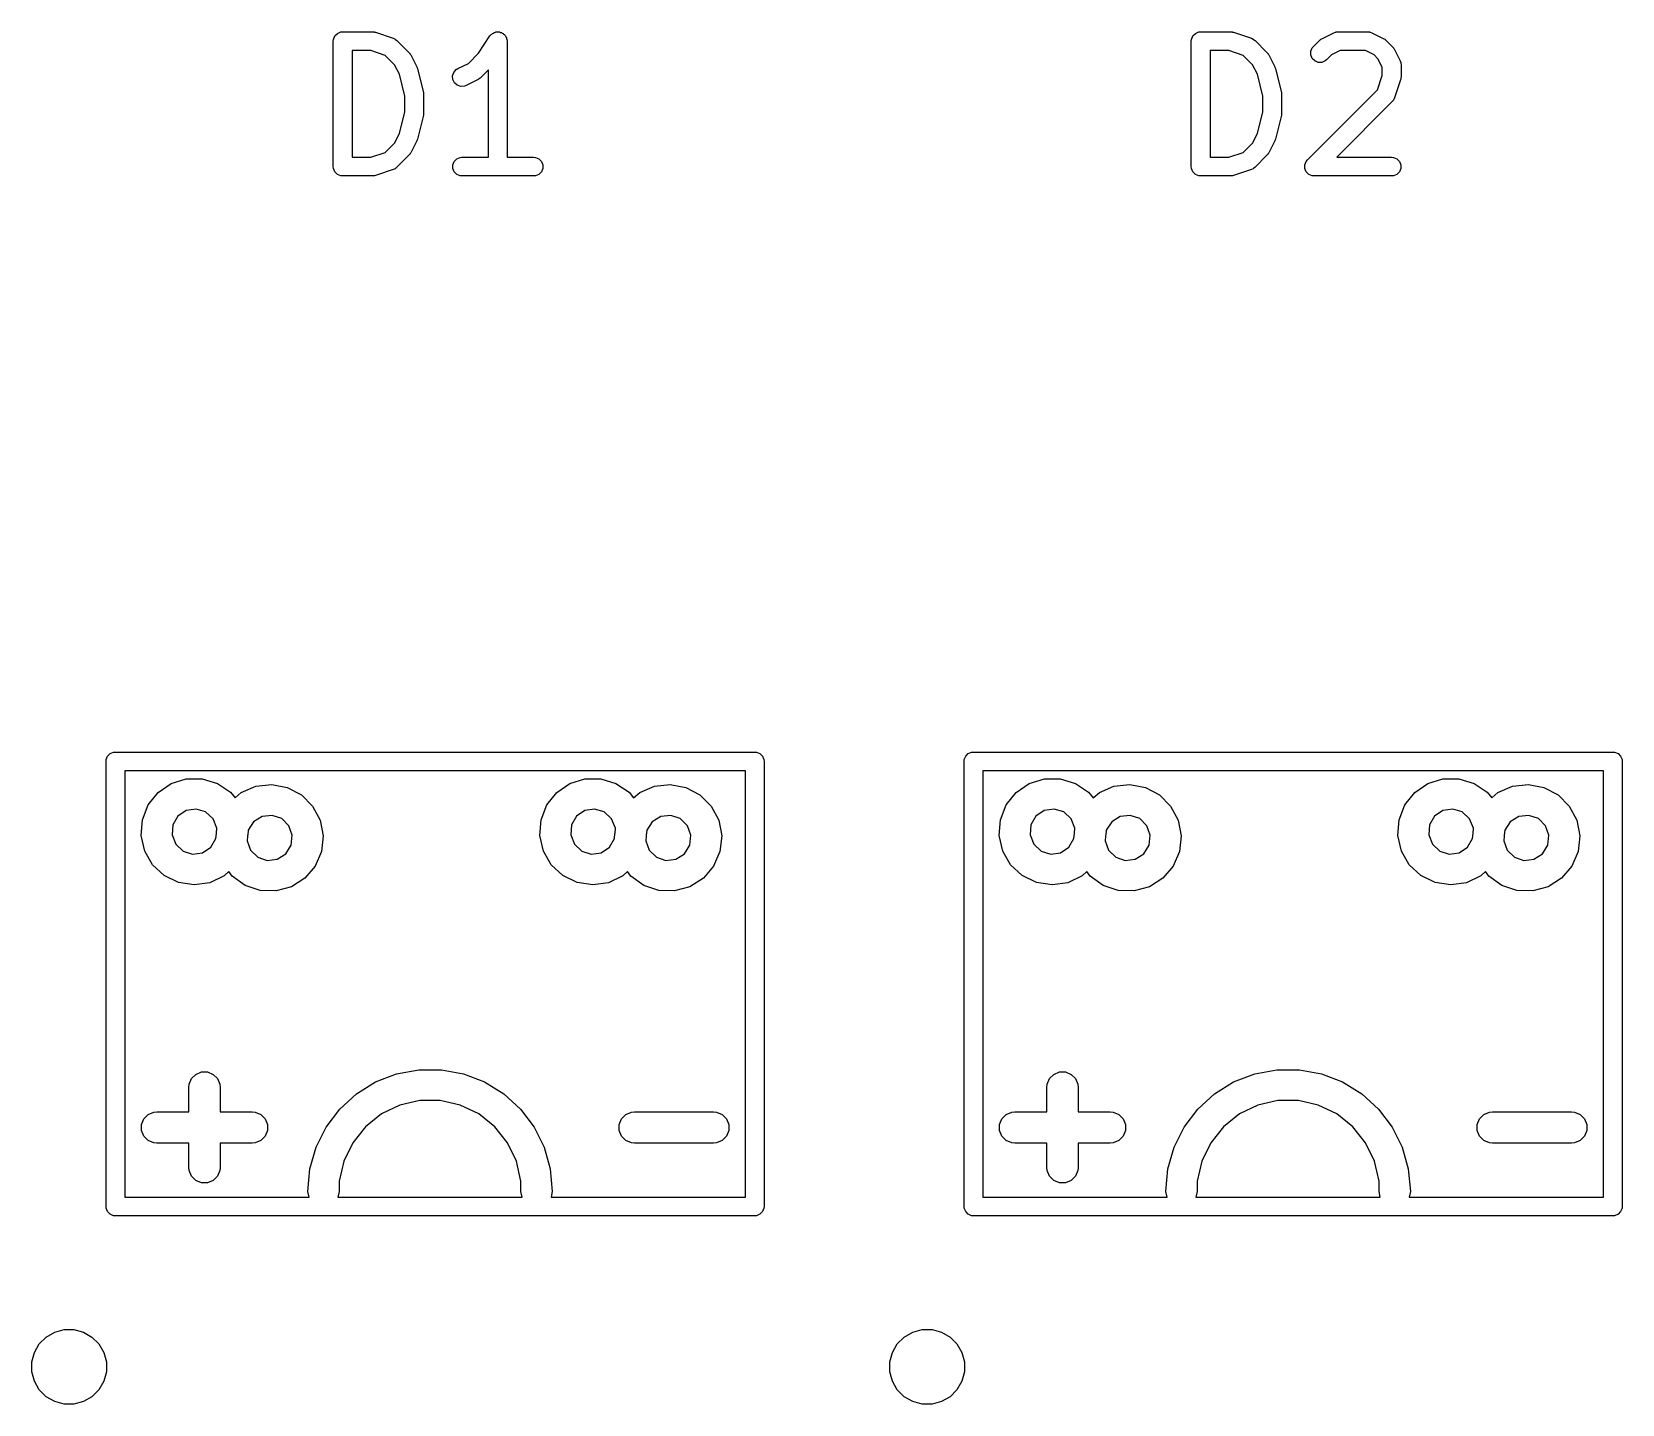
# Model space of a CAD drawing. Header units: inches. Extents: x 5.9 to 18, y -6.3 to -1.5.
# Drawn here: x 8.4844 to 8.9839, y -4.0158 to -3.5848 of the extents above; entities that cross this region are included whole.
import ezdxf

# ---------------------------------------------------------------- set-up
doc = ezdxf.new("R2010")
doc.units = ezdxf.units.IN
doc.header["$MEASUREMENT"] = 0
doc.layers.add('F.Silkscreen', color=41, linetype='CONTINUOUS', true_color=0xf2eda1)

msp = doc.modelspace()

# ---------------------------------------------------------------- linework, layer by layer
at = {"layer": 'F.Silkscreen', "linetype": 'CONTINUOUS'}
for p, q in [((8.57907, -3.58721), (8.57951, -3.58615)), ((8.57951, -3.58615), (8.58032, -3.58533)), ((8.58032, -3.58533), (8.58139, -3.58489)), ((8.58139, -3.58489), (8.58196, -3.58484)), ((8.58196, -3.58484), (8.59134, -3.58484)), ((8.59134, -3.58484), (8.59163, -3.58486)), ((8.59163, -3.58486), (8.59171, -3.58486)), ((8.59171, -3.58486), (8.59181, -3.58488)), ((8.59181, -3.58488), (8.59191, -3.58489)), ((8.59191, -3.58489), (8.59199, -3.58492)), ((8.59199, -3.58492), (8.59227, -3.58499)), ((8.59227, -3.58499), (8.5979, -3.58686)), ((8.62466, -3.59153), (8.62825, -3.58615)), ((8.62825, -3.58615), (8.62825, -3.58615)), ((8.62825, -3.58615), (8.62825, -3.58615)), ((8.62825, -3.58615), (8.62826, -3.58615)), ((8.62826, -3.58615), (8.62862, -3.5857)), ((8.62862, -3.5857), (8.62886, -3.58554)), ((8.62886, -3.58554), (8.62907, -3.58533)), ((8.62907, -3.58533), (8.62934, -3.58522)), ((8.62934, -3.58522), (8.62958, -3.58506)), ((8.62958, -3.58506), (8.62986, -3.585)), ((8.62986, -3.585), (8.63013, -3.58489)), ((8.63013, -3.58489), (8.63042, -3.58489)), ((8.63042, -3.58489), (8.63071, -3.58484)), ((8.63071, -3.58484), (8.63099, -3.58489)), ((8.63099, -3.58489), (8.63128, -3.58489)), ((8.63128, -3.58489), (8.63155, -3.585)), ((8.63155, -3.585), (8.63184, -3.58506)), ((8.63184, -3.58506), (8.63208, -3.58522)), ((8.63208, -3.58522), (8.63235, -3.58533)), ((8.63235, -3.58533), (8.63255, -3.58554)), ((8.63255, -3.58554), (8.63279, -3.5857)), ((8.63279, -3.5857), (8.63296, -3.58594)), ((8.63296, -3.58594), (8.63316, -3.58615)), ((8.63316, -3.58615), (8.63327, -3.58641)), ((8.63327, -3.58641), (8.63344, -3.58666)), ((8.84856, -3.58721), (8.849, -3.58615)), ((8.849, -3.58615), (8.84981, -3.58533)), ((8.84981, -3.58533), (8.85088, -3.58489)), ((8.85088, -3.58489), (8.85145, -3.58484)), ((8.85145, -3.58484), (8.86083, -3.58484)), ((8.86083, -3.58484), (8.86112, -3.58486)), ((8.86112, -3.58486), (8.8612, -3.58486)), ((8.8612, -3.58486), (8.8613, -3.58488)), ((8.8613, -3.58488), (8.8614, -3.58489)), ((8.8614, -3.58489), (8.86147, -3.58492)), ((8.86147, -3.58492), (8.86176, -3.58499)), ((8.86176, -3.58499), (8.86738, -3.58686)), ((8.8895, -3.58702), (8.89325, -3.58515)), ((8.89325, -3.58515), (8.89379, -3.58494)), ((8.89379, -3.58494), (8.8939, -3.58493)), ((8.8939, -3.58493), (8.894, -3.58489)), ((8.894, -3.58489), (8.89457, -3.58484)), ((8.89457, -3.58484), (8.90395, -3.58484)), ((8.90395, -3.58484), (8.90452, -3.58489)), ((8.90452, -3.58489), (8.90462, -3.58493)), ((8.90462, -3.58493), (8.90473, -3.58494)), ((8.90473, -3.58494), (8.90527, -3.58515)), ((8.90527, -3.58515), (8.90902, -3.58702)), ((8.57901, -3.58779), (8.57907, -3.58721)), ((8.57901, -3.62716), (8.57901, -3.58779)), ((8.59086, -3.59074), (8.58492, -3.59074)), ((8.58492, -3.59074), (8.58492, -3.62421)), ((8.59537, -3.59224), (8.59086, -3.59074)), ((8.5979, -3.58686), (8.59843, -3.5871)), ((8.59843, -3.5871), (8.59851, -3.58717)), ((8.59851, -3.58717), (8.5986, -3.58721)), ((8.5986, -3.58721), (8.59905, -3.58757)), ((8.59905, -3.58757), (8.6028, -3.59132)), ((8.6028, -3.59132), (8.60299, -3.59155)), ((8.63344, -3.58666), (8.63349, -3.58694)), ((8.63349, -3.58694), (8.6336, -3.58721)), ((8.6336, -3.58721), (8.63366, -3.58778)), ((8.63366, -3.58778), (8.63366, -3.58779)), ((8.63366, -3.58779), (8.63366, -3.58779)), ((8.63366, -3.58779), (8.63366, -3.58779)), ((8.63366, -3.58779), (8.63366, -3.62421)), ((8.8485, -3.58779), (8.84856, -3.58721)), ((8.8485, -3.62716), (8.8485, -3.58779)), ((8.86035, -3.59074), (8.85441, -3.59074)), ((8.85441, -3.59074), (8.85441, -3.62421)), ((8.86486, -3.59224), (8.86035, -3.59074)), ((8.86738, -3.58686), (8.86791, -3.5871)), ((8.86791, -3.5871), (8.86799, -3.58717)), ((8.86799, -3.58717), (8.86809, -3.58721)), ((8.86809, -3.58721), (8.86854, -3.58757)), ((8.86854, -3.58757), (8.87229, -3.59132)), ((8.87229, -3.59132), (8.87247, -3.59155)), ((8.88605, -3.59096), (8.88649, -3.5899)), ((8.88605, -3.59211), (8.88605, -3.59096)), ((8.88649, -3.5899), (8.88686, -3.58945)), ((8.88686, -3.58945), (8.88874, -3.58757)), ((8.88874, -3.58757), (8.88896, -3.58739)), ((8.88896, -3.58739), (8.88901, -3.58733)), ((8.88901, -3.58733), (8.8891, -3.58727)), ((8.8891, -3.58727), (8.88918, -3.58721)), ((8.88918, -3.58721), (8.88925, -3.58718)), ((8.88925, -3.58718), (8.8895, -3.58702)), ((8.89527, -3.59074), (8.89257, -3.59209)), ((8.90325, -3.59074), (8.89527, -3.59074)), ((8.90595, -3.59209), (8.90325, -3.59074)), ((8.90902, -3.58702), (8.90926, -3.58718)), ((8.90926, -3.58718), (8.90934, -3.58721)), ((8.90934, -3.58721), (8.90942, -3.58727)), ((8.90942, -3.58727), (8.90951, -3.58733)), ((8.90951, -3.58733), (8.90956, -3.58739)), ((8.90956, -3.58739), (8.90978, -3.58757)), ((8.90978, -3.58757), (8.91166, -3.58945)), ((8.91166, -3.58945), (8.91184, -3.58968)), ((8.91184, -3.58968), (8.9119, -3.58973)), ((8.9119, -3.58973), (8.91196, -3.58982)), ((8.91196, -3.58982), (8.91203, -3.5899)), ((8.91203, -3.5899), (8.91206, -3.58997)), ((8.91206, -3.58997), (8.91221, -3.59022)), ((8.91221, -3.59022), (8.91409, -3.59397)), ((8.59829, -3.59516), (8.59537, -3.59224)), ((8.5998, -3.59819), (8.59829, -3.59516)), ((8.60299, -3.59155), (8.60305, -3.5916)), ((8.60305, -3.5916), (8.6031, -3.59169)), ((8.6031, -3.59169), (8.60317, -3.59177)), ((8.60317, -3.59177), (8.6032, -3.59184)), ((8.6032, -3.59184), (8.60335, -3.59209)), ((8.60335, -3.59209), (8.60523, -3.59584)), ((8.60523, -3.59584), (8.60524, -3.59588)), ((8.60524, -3.59588), (8.60526, -3.5959)), ((8.60526, -3.5959), (8.60534, -3.59614)), ((8.60534, -3.59614), (8.60544, -3.59638)), ((8.60544, -3.59638), (8.60544, -3.5964)), ((8.60544, -3.5964), (8.60545, -3.59645)), ((8.61765, -3.5967), (8.61814, -3.5964)), ((8.61814, -3.5964), (8.62146, -3.59474)), ((8.62146, -3.59474), (8.62466, -3.59153)), ((8.86777, -3.59516), (8.86486, -3.59224)), ((8.86929, -3.59819), (8.86777, -3.59516)), ((8.87247, -3.59155), (8.87253, -3.5916)), ((8.87253, -3.5916), (8.87259, -3.59169)), ((8.87259, -3.59169), (8.87266, -3.59177)), ((8.87266, -3.59177), (8.87269, -3.59184)), ((8.87269, -3.59184), (8.87284, -3.59209)), ((8.87284, -3.59209), (8.87472, -3.59584)), ((8.87472, -3.59584), (8.87473, -3.59588)), ((8.87473, -3.59588), (8.87475, -3.5959)), ((8.87475, -3.5959), (8.87483, -3.59614)), ((8.87483, -3.59614), (8.87492, -3.59638)), ((8.87492, -3.59638), (8.87492, -3.5964)), ((8.87492, -3.5964), (8.87494, -3.59645)), ((8.88649, -3.59318), (8.88605, -3.59211)), ((8.88731, -3.59399), (8.88649, -3.59318)), ((8.88837, -3.59443), (8.88731, -3.59399)), ((8.88952, -3.59443), (8.88837, -3.59443)), ((8.89059, -3.59399), (8.88952, -3.59443)), ((8.89104, -3.59363), (8.89059, -3.59399)), ((8.89257, -3.59209), (8.89104, -3.59363)), ((8.90714, -3.59329), (8.90595, -3.59209)), ((8.90849, -3.59598), (8.90714, -3.59329)), ((8.90849, -3.59856), (8.90849, -3.59598)), ((8.91409, -3.59397), (8.91429, -3.59451)), ((8.91429, -3.59451), (8.9143, -3.59461)), ((8.9143, -3.59461), (8.91434, -3.59471)), ((8.91434, -3.59471), (8.9144, -3.59529)), ((8.9144, -3.59529), (8.9144, -3.59904)), ((8.60151, -3.60502), (8.5998, -3.59819)), ((8.60545, -3.59645), (8.60733, -3.60394)), ((8.61653, -3.59867), (8.61689, -3.59757)), ((8.61661, -3.59982), (8.61653, -3.59867)), ((8.61713, -3.60085), (8.61661, -3.59982)), ((8.61689, -3.59757), (8.61765, -3.5967)), ((8.618, -3.6016), (8.61713, -3.60085)), ((8.62453, -3.5998), (8.62078, -3.60168)), ((8.62478, -3.59965), (8.62453, -3.5998)), ((8.62485, -3.59962), (8.62478, -3.59965)), ((8.62493, -3.59955), (8.62485, -3.59962)), ((8.62502, -3.59949), (8.62493, -3.59955)), ((8.62507, -3.59944), (8.62502, -3.59949)), ((8.6253, -3.59925), (8.62507, -3.59944)), ((8.62776, -3.59679), (8.6253, -3.59925)), ((8.62776, -3.62421), (8.62776, -3.59679)), ((8.871, -3.60502), (8.86929, -3.59819)), ((8.87494, -3.59645), (8.87681, -3.60394)), ((8.90699, -3.60307), (8.90849, -3.59856)), ((8.91425, -3.59997), (8.91237, -3.60559)), ((8.91431, -3.59968), (8.91425, -3.59997)), ((8.91434, -3.59961), (8.91431, -3.59968)), ((8.91435, -3.59951), (8.91434, -3.59961)), ((8.91437, -3.59941), (8.91435, -3.59951)), ((8.9144, -3.59904), (8.91437, -3.59933)), ((8.91437, -3.59933), (8.91437, -3.59941)), ((8.60151, -3.60992), (8.60151, -3.60502)), ((8.60733, -3.60394), (8.60734, -3.60404)), ((8.60734, -3.60404), (8.60736, -3.60408)), ((8.60736, -3.60408), (8.60738, -3.6043)), ((8.60738, -3.6043), (8.60741, -3.60452)), ((8.60741, -3.60452), (8.6074, -3.60456)), ((8.6074, -3.60456), (8.60741, -3.60466)), ((8.60741, -3.60466), (8.60741, -3.61029)), ((8.61909, -3.60197), (8.618, -3.6016)), ((8.62024, -3.60188), (8.61909, -3.60197)), ((8.62078, -3.60168), (8.62024, -3.60188)), ((8.871, -3.60992), (8.871, -3.60502)), ((8.87681, -3.60394), (8.87683, -3.60404)), ((8.87683, -3.60404), (8.87685, -3.60408)), ((8.87685, -3.60408), (8.87687, -3.6043)), ((8.87687, -3.6043), (8.8769, -3.60452)), ((8.8769, -3.60452), (8.87689, -3.60456)), ((8.87689, -3.60456), (8.8769, -3.60466)), ((8.8769, -3.60466), (8.8769, -3.61029)), ((8.88499, -3.62507), (8.90699, -3.60307)), ((8.91203, -3.6063), (8.91166, -3.60675)), ((8.91207, -3.6062), (8.91203, -3.6063)), ((8.91214, -3.60612), (8.91207, -3.6062)), ((8.91237, -3.60559), (8.91214, -3.60612)), ((8.5998, -3.61675), (8.60151, -3.60992)), ((8.60733, -3.611), (8.60545, -3.6185)), ((8.60734, -3.6109), (8.60733, -3.611)), ((8.60736, -3.61086), (8.60734, -3.6109)), ((8.60738, -3.61064), (8.60736, -3.61086)), ((8.60741, -3.61043), (8.60738, -3.61064)), ((8.60741, -3.61029), (8.6074, -3.61039)), ((8.6074, -3.61039), (8.60741, -3.61043)), ((8.86929, -3.61675), (8.871, -3.60992)), ((8.87681, -3.611), (8.87494, -3.6185)), ((8.87683, -3.6109), (8.87681, -3.611)), ((8.87685, -3.61086), (8.87683, -3.6109)), ((8.87687, -3.61064), (8.87685, -3.61086)), ((8.8769, -3.61043), (8.87687, -3.61064)), ((8.8769, -3.61029), (8.87689, -3.61039)), ((8.87689, -3.61039), (8.8769, -3.61043)), ((8.91166, -3.60675), (8.8942, -3.62421)), ((8.59537, -3.6227), (8.59829, -3.61978)), ((8.59829, -3.61978), (8.5998, -3.61675)), ((8.60523, -3.6191), (8.60335, -3.62285)), ((8.60524, -3.61906), (8.60523, -3.6191)), ((8.60526, -3.61905), (8.60524, -3.61906)), ((8.60534, -3.6188), (8.60526, -3.61905)), ((8.60544, -3.61856), (8.60534, -3.6188)), ((8.60545, -3.6185), (8.60544, -3.61854)), ((8.60544, -3.61854), (8.60544, -3.61856)), ((8.86486, -3.6227), (8.86777, -3.61978)), ((8.86777, -3.61978), (8.86929, -3.61675)), ((8.87472, -3.6191), (8.87284, -3.62285)), ((8.87473, -3.61906), (8.87472, -3.6191)), ((8.87475, -3.61905), (8.87473, -3.61906)), ((8.87483, -3.6188), (8.87475, -3.61905)), ((8.87492, -3.61856), (8.87483, -3.6188)), ((8.87494, -3.6185), (8.87492, -3.61854)), ((8.87492, -3.61854), (8.87492, -3.61856)), ((8.58492, -3.62421), (8.59086, -3.62421)), ((8.59086, -3.62421), (8.59537, -3.6227)), ((8.6028, -3.62362), (8.59905, -3.62737)), ((8.60299, -3.6234), (8.6028, -3.62362)), ((8.60305, -3.62334), (8.60299, -3.6234)), ((8.6031, -3.62326), (8.60305, -3.62334)), ((8.60317, -3.62317), (8.6031, -3.62326)), ((8.6032, -3.6231), (8.60317, -3.62317)), ((8.60335, -3.62285), (8.6032, -3.6231)), ((8.61656, -3.62658), (8.617, -3.62552)), ((8.617, -3.62552), (8.61782, -3.6247)), ((8.61782, -3.6247), (8.61888, -3.62426)), ((8.61888, -3.62426), (8.61946, -3.62421)), ((8.61946, -3.62421), (8.62776, -3.62421)), ((8.63366, -3.62421), (8.64196, -3.62421)), ((8.64196, -3.62421), (8.64253, -3.62426)), ((8.64253, -3.62426), (8.6436, -3.6247)), ((8.6436, -3.6247), (8.64441, -3.62552)), ((8.64441, -3.62552), (8.64485, -3.62658)), ((8.85441, -3.62421), (8.86035, -3.62421)), ((8.86035, -3.62421), (8.86486, -3.6227)), ((8.87229, -3.62362), (8.86854, -3.62737)), ((8.87247, -3.6234), (8.87229, -3.62362)), ((8.87253, -3.62334), (8.87247, -3.6234)), ((8.87259, -3.62326), (8.87253, -3.62334)), ((8.87266, -3.62317), (8.87259, -3.62326)), ((8.87269, -3.6231), (8.87266, -3.62317)), ((8.87284, -3.62285), (8.87269, -3.6231)), ((8.88418, -3.62658), (8.88462, -3.62552)), ((8.88462, -3.62552), (8.88499, -3.62507)), ((8.8942, -3.62421), (8.91145, -3.62421)), ((8.91145, -3.62421), (8.91202, -3.62426)), ((8.91202, -3.62426), (8.91309, -3.6247)), ((8.91309, -3.6247), (8.9139, -3.62552)), ((8.9139, -3.62552), (8.91434, -3.62658)), ((8.57907, -3.62773), (8.57901, -3.62716)), ((8.57951, -3.6288), (8.57907, -3.62773)), ((8.58032, -3.62961), (8.57951, -3.6288)), ((8.58139, -3.63005), (8.58032, -3.62961)), ((8.58196, -3.63011), (8.58139, -3.63005)), ((8.59134, -3.63011), (8.58196, -3.63011)), ((8.59163, -3.63008), (8.59134, -3.63011)), ((8.59171, -3.63009), (8.59163, -3.63008)), ((8.59181, -3.63006), (8.59171, -3.63009)), ((8.59191, -3.63005), (8.59181, -3.63006)), ((8.59199, -3.63002), (8.59191, -3.63005)), ((8.59227, -3.62996), (8.59199, -3.63002)), ((8.5979, -3.62808), (8.59227, -3.62996)), ((8.59843, -3.62785), (8.5979, -3.62808)), ((8.59851, -3.62778), (8.59843, -3.62785)), ((8.5986, -3.62774), (8.59851, -3.62778)), ((8.59905, -3.62737), (8.5986, -3.62774)), ((8.61656, -3.62773), (8.61656, -3.62658)), ((8.617, -3.6288), (8.61656, -3.62773)), ((8.61782, -3.62961), (8.617, -3.6288)), ((8.61888, -3.63005), (8.61782, -3.62961)), ((8.61946, -3.63011), (8.61888, -3.63005)), ((8.64196, -3.63011), (8.61946, -3.63011)), ((8.64253, -3.63005), (8.64196, -3.63011)), ((8.6436, -3.62961), (8.64253, -3.63005)), ((8.64441, -3.6288), (8.6436, -3.62961)), ((8.64485, -3.62773), (8.64441, -3.6288)), ((8.64485, -3.62658), (8.64485, -3.62773)), ((8.84856, -3.62773), (8.8485, -3.62716)), ((8.849, -3.6288), (8.84856, -3.62773)), ((8.84981, -3.62961), (8.849, -3.6288)), ((8.85088, -3.63005), (8.84981, -3.62961)), ((8.85145, -3.63011), (8.85088, -3.63005)), ((8.86083, -3.63011), (8.85145, -3.63011)), ((8.86112, -3.63008), (8.86083, -3.63011)), ((8.8612, -3.63009), (8.86112, -3.63008)), ((8.8613, -3.63006), (8.8612, -3.63009)), ((8.8614, -3.63005), (8.8613, -3.63006)), ((8.86147, -3.63002), (8.8614, -3.63005)), ((8.86176, -3.62996), (8.86147, -3.63002)), ((8.86738, -3.62808), (8.86176, -3.62996)), ((8.86791, -3.62785), (8.86738, -3.62808)), ((8.86799, -3.62778), (8.86791, -3.62785)), ((8.86809, -3.62774), (8.86799, -3.62778)), ((8.86854, -3.62737), (8.86809, -3.62774)), ((8.88418, -3.62773), (8.88418, -3.62658)), ((8.88462, -3.6288), (8.88418, -3.62773)), ((8.88543, -3.62961), (8.88462, -3.6288)), ((8.8865, -3.63005), (8.88543, -3.62961)), ((8.88707, -3.63011), (8.8865, -3.63005)), ((8.91145, -3.63011), (8.88707, -3.63011)), ((8.91202, -3.63005), (8.91145, -3.63011)), ((8.91309, -3.62961), (8.91202, -3.63005)), ((8.9139, -3.6288), (8.91309, -3.62961)), ((8.91434, -3.62773), (8.9139, -3.6288)), ((8.91434, -3.62658), (8.91434, -3.62773)), ((8.50899, -3.81152), (8.51005, -3.81108)), ((8.51005, -3.81108), (8.51063, -3.81102)), ((8.51063, -3.81102), (8.71142, -3.81102)), ((8.71142, -3.81102), (8.71199, -3.81108)), ((8.71199, -3.81108), (8.71306, -3.81152)), ((8.77848, -3.81152), (8.77954, -3.81108)), ((8.77954, -3.81108), (8.78012, -3.81102)), ((8.78012, -3.81102), (8.98091, -3.81102)), ((8.98091, -3.81102), (8.98148, -3.81108)), ((8.98148, -3.81108), (8.98255, -3.81152)), ((8.50768, -3.81398), (8.50773, -3.8134)), ((8.50768, -3.95374), (8.50768, -3.81398)), ((8.50773, -3.8134), (8.50817, -3.81234)), ((8.50817, -3.81234), (8.50899, -3.81152)), ((8.71306, -3.81152), (8.71387, -3.81234)), ((8.71387, -3.81234), (8.71431, -3.8134)), ((8.71431, -3.8134), (8.71437, -3.81398)), ((8.71437, -3.81398), (8.71437, -3.95374)), ((8.77717, -3.81398), (8.77722, -3.8134)), ((8.77717, -3.95374), (8.77717, -3.81398)), ((8.77722, -3.8134), (8.77766, -3.81234)), ((8.77766, -3.81234), (8.77848, -3.81152)), ((8.98255, -3.81152), (8.98336, -3.81234)), ((8.98336, -3.81234), (8.9838, -3.8134)), ((8.9838, -3.8134), (8.98386, -3.81398)), ((8.98386, -3.81398), (8.98386, -3.95374)), ((8.51358, -3.81693), (8.51358, -3.95079)), ((8.70846, -3.81693), (8.51358, -3.81693)), ((8.52402, -3.82376), (8.52813, -3.82094)), ((8.52813, -3.82094), (8.53288, -3.81946)), ((8.53288, -3.81946), (8.53786, -3.81944)), ((8.53786, -3.81944), (8.54263, -3.82089)), ((8.54263, -3.82089), (8.54676, -3.82367)), ((8.55473, -3.82177), (8.5597, -3.82121)), ((8.5597, -3.82121), (8.5646, -3.82214)), ((8.64921, -3.82376), (8.65332, -3.82094)), ((8.65332, -3.82094), (8.65808, -3.81946)), ((8.65808, -3.81946), (8.66306, -3.81944)), ((8.66306, -3.81944), (8.66783, -3.82089)), ((8.66783, -3.82089), (8.67196, -3.82367)), ((8.67993, -3.82177), (8.68489, -3.82121)), ((8.68489, -3.82121), (8.6898, -3.82214)), ((8.70846, -3.95079), (8.70846, -3.81693)), ((8.78307, -3.81693), (8.78307, -3.95079)), ((8.97795, -3.81693), (8.78307, -3.81693)), ((8.7935, -3.82376), (8.79761, -3.82094)), ((8.79761, -3.82094), (8.80237, -3.81946)), ((8.80237, -3.81946), (8.80735, -3.81944)), ((8.80735, -3.81944), (8.81212, -3.82089)), ((8.81212, -3.82089), (8.81625, -3.82367)), ((8.82422, -3.82177), (8.82918, -3.82121)), ((8.82918, -3.82121), (8.83409, -3.82214)), ((8.9187, -3.82376), (8.92281, -3.82094)), ((8.92281, -3.82094), (8.92757, -3.81946)), ((8.92757, -3.81946), (8.93255, -3.81944)), ((8.93255, -3.81944), (8.93732, -3.82089)), ((8.93732, -3.82089), (8.94145, -3.82367)), ((8.94942, -3.82177), (8.95438, -3.82121)), ((8.95438, -3.82121), (8.95928, -3.82214)), ((8.97795, -3.95079), (8.97795, -3.81693)), ((8.52091, -3.82765), (8.52402, -3.82376)), ((8.54676, -3.82367), (8.54819, -3.82544)), ((8.54819, -3.82544), (8.55016, -3.82375)), ((8.55016, -3.82375), (8.55473, -3.82177)), ((8.5646, -3.82214), (8.56901, -3.82447)), ((8.56901, -3.82447), (8.57255, -3.828)), ((8.64611, -3.82765), (8.64921, -3.82376)), ((8.67196, -3.82367), (8.67338, -3.82544)), ((8.67338, -3.82544), (8.67535, -3.82375)), ((8.67535, -3.82375), (8.67993, -3.82177)), ((8.6898, -3.82214), (8.69421, -3.82447)), ((8.69421, -3.82447), (8.69774, -3.828)), ((8.7904, -3.82765), (8.7935, -3.82376)), ((8.81625, -3.82367), (8.81767, -3.82544)), ((8.81767, -3.82544), (8.81964, -3.82375)), ((8.81964, -3.82375), (8.82422, -3.82177)), ((8.83409, -3.82214), (8.8385, -3.82447)), ((8.8385, -3.82447), (8.84204, -3.828)), ((8.9156, -3.82765), (8.9187, -3.82376)), ((8.94145, -3.82367), (8.94287, -3.82544)), ((8.94287, -3.82544), (8.94484, -3.82375)), ((8.94484, -3.82375), (8.94942, -3.82177)), ((8.95928, -3.82214), (8.9637, -3.82447)), ((8.9637, -3.82447), (8.96723, -3.828)), ((8.5191, -3.83229), (8.52091, -3.82765)), ((8.53023, -3.8312), (8.52865, -3.83393)), ((8.53282, -3.82943), (8.53023, -3.8312)), ((8.53594, -3.82895), (8.53282, -3.82943)), ((8.53895, -3.82986), (8.53594, -3.82895)), ((8.54127, -3.83199), (8.53895, -3.82986)), ((8.55986, -3.83091), (8.55671, -3.83126)), ((8.56284, -3.83195), (8.55986, -3.83091)), ((8.57255, -3.828), (8.57489, -3.8324)), ((8.64429, -3.83229), (8.64611, -3.82765)), ((8.65542, -3.8312), (8.65385, -3.83393)), ((8.65802, -3.82943), (8.65542, -3.8312)), ((8.66113, -3.82895), (8.65802, -3.82943)), ((8.66415, -3.82986), (8.66113, -3.82895)), ((8.66647, -3.83199), (8.66415, -3.82986)), ((8.68505, -3.83091), (8.68191, -3.83126)), ((8.68804, -3.83195), (8.68505, -3.83091)), ((8.69774, -3.828), (8.70009, -3.8324)), ((8.78858, -3.83229), (8.7904, -3.82765)), ((8.79971, -3.8312), (8.79814, -3.83393)), ((8.80231, -3.82943), (8.79971, -3.8312)), ((8.80542, -3.82895), (8.80231, -3.82943)), ((8.80844, -3.82986), (8.80542, -3.82895)), ((8.81076, -3.83199), (8.80844, -3.82986)), ((8.82934, -3.83091), (8.8262, -3.83126)), ((8.83233, -3.83195), (8.82934, -3.83091)), ((8.84204, -3.828), (8.84438, -3.8324)), ((8.91378, -3.83229), (8.9156, -3.82765)), ((8.92491, -3.8312), (8.92334, -3.83393)), ((8.92751, -3.82943), (8.92491, -3.8312)), ((8.93062, -3.82895), (8.92751, -3.82943)), ((8.93363, -3.82986), (8.93062, -3.82895)), ((8.93595, -3.83199), (8.93363, -3.82986)), ((8.95454, -3.83091), (8.9514, -3.83126)), ((8.95753, -3.83195), (8.95454, -3.83091)), ((8.96723, -3.828), (8.96957, -3.8324)), ((8.51872, -3.83726), (8.5191, -3.83229)), ((8.52865, -3.83393), (8.52842, -3.83707)), ((8.54244, -3.83491), (8.54127, -3.83199)), ((8.54233, -3.83648), (8.54244, -3.83491)), ((8.55234, -3.83561), (8.55215, -3.83718)), ((8.55403, -3.83294), (8.55234, -3.83561)), ((8.55671, -3.83126), (8.55403, -3.83294)), ((8.56508, -3.83419), (8.56284, -3.83195)), ((8.56614, -3.83717), (8.56508, -3.83419)), ((8.57489, -3.8324), (8.57583, -3.83731)), ((8.64392, -3.83726), (8.64429, -3.83229)), ((8.65385, -3.83393), (8.65361, -3.83707)), ((8.66764, -3.83491), (8.66647, -3.83199)), ((8.66753, -3.83648), (8.66764, -3.83491)), ((8.67753, -3.83561), (8.67735, -3.83718)), ((8.67923, -3.83294), (8.67753, -3.83561)), ((8.68191, -3.83126), (8.67923, -3.83294)), ((8.69028, -3.83419), (8.68804, -3.83195)), ((8.69133, -3.83717), (8.69028, -3.83419)), ((8.70009, -3.8324), (8.70103, -3.83731)), ((8.78821, -3.83726), (8.78858, -3.83229)), ((8.79814, -3.83393), (8.79791, -3.83707)), ((8.81193, -3.83491), (8.81076, -3.83199)), ((8.81182, -3.83648), (8.81193, -3.83491)), ((8.82183, -3.83561), (8.82164, -3.83718)), ((8.82352, -3.83294), (8.82183, -3.83561)), ((8.8262, -3.83126), (8.82352, -3.83294)), ((8.83457, -3.83419), (8.83233, -3.83195)), ((8.83562, -3.83717), (8.83457, -3.83419)), ((8.84438, -3.8324), (8.84532, -3.83731)), ((8.91341, -3.83726), (8.91378, -3.83229)), ((8.92334, -3.83393), (8.9231, -3.83707)), ((8.93712, -3.83491), (8.93595, -3.83199)), ((8.93702, -3.83648), (8.93712, -3.83491)), ((8.94702, -3.83561), (8.94684, -3.83718)), ((8.94872, -3.83294), (8.94702, -3.83561)), ((8.9514, -3.83126), (8.94872, -3.83294)), ((8.95977, -3.83419), (8.95753, -3.83195)), ((8.96082, -3.83717), (8.95977, -3.83419)), ((8.96957, -3.8324), (8.97052, -3.83731)), ((8.51982, -3.84212), (8.51872, -3.83726)), ((8.52842, -3.83707), (8.52956, -3.84001)), ((8.52956, -3.84001), (8.53186, -3.84215)), ((8.53798, -3.84264), (8.5406, -3.84089)), ((8.5406, -3.84089), (8.54219, -3.83817)), ((8.54219, -3.83817), (8.54232, -3.8366)), ((8.54232, -3.8366), (8.54234, -3.83654)), ((8.54234, -3.83654), (8.54233, -3.83648)), ((8.55212, -3.83746), (8.55198, -3.83887)), ((8.55198, -3.83887), (8.55306, -3.84185)), ((8.55213, -3.83743), (8.55212, -3.83746)), ((8.55215, -3.83718), (8.55213, -3.83724)), ((8.55213, -3.83724), (8.55214, -3.8373)), ((8.55214, -3.8373), (8.55213, -3.83741)), ((8.55213, -3.83741), (8.55213, -3.83743)), ((8.56412, -3.843), (8.56579, -3.84032)), ((8.56579, -3.84032), (8.56614, -3.83717)), ((8.57583, -3.83731), (8.57529, -3.84227)), ((8.64502, -3.84212), (8.64392, -3.83726)), ((8.65361, -3.83707), (8.65476, -3.84001)), ((8.65476, -3.84001), (8.65706, -3.84215)), ((8.66318, -3.84264), (8.66579, -3.84089)), ((8.66579, -3.84089), (8.66739, -3.83817)), ((8.66739, -3.83817), (8.66752, -3.8366)), ((8.66752, -3.8366), (8.66754, -3.83654)), ((8.66754, -3.83654), (8.66753, -3.83648)), ((8.67732, -3.83746), (8.67718, -3.83887)), ((8.67718, -3.83887), (8.67826, -3.84185)), ((8.67733, -3.83743), (8.67732, -3.83746)), ((8.67735, -3.83718), (8.67733, -3.83724)), ((8.67733, -3.83724), (8.67734, -3.8373)), ((8.67734, -3.8373), (8.67733, -3.83741)), ((8.67733, -3.83741), (8.67733, -3.83743)), ((8.68932, -3.843), (8.69099, -3.84032)), ((8.69099, -3.84032), (8.69133, -3.83717)), ((8.70103, -3.83731), (8.70049, -3.84227)), ((8.78931, -3.84212), (8.78821, -3.83726)), ((8.79791, -3.83707), (8.79905, -3.84001)), ((8.79905, -3.84001), (8.80135, -3.84215)), ((8.80747, -3.84264), (8.81009, -3.84089)), ((8.81009, -3.84089), (8.81168, -3.83817)), ((8.81168, -3.83817), (8.81181, -3.8366)), ((8.81181, -3.8366), (8.81183, -3.83654)), ((8.81183, -3.83654), (8.81182, -3.83648)), ((8.82161, -3.83746), (8.82147, -3.83887)), ((8.82147, -3.83887), (8.82255, -3.84185)), ((8.82162, -3.83743), (8.82161, -3.83746)), ((8.82164, -3.83718), (8.82162, -3.83724)), ((8.82162, -3.83724), (8.82163, -3.8373)), ((8.82163, -3.8373), (8.82162, -3.83741)), ((8.82162, -3.83741), (8.82162, -3.83743)), ((8.83361, -3.843), (8.83528, -3.84032)), ((8.83528, -3.84032), (8.83562, -3.83717)), ((8.84532, -3.83731), (8.84478, -3.84227)), ((8.91451, -3.84212), (8.91341, -3.83726)), ((8.9231, -3.83707), (8.92425, -3.84001)), ((8.92425, -3.84001), (8.92655, -3.84215)), ((8.93267, -3.84264), (8.93528, -3.84089)), ((8.93528, -3.84089), (8.93688, -3.83817)), ((8.93688, -3.83817), (8.93701, -3.8366)), ((8.93701, -3.8366), (8.93703, -3.83654)), ((8.93703, -3.83654), (8.93702, -3.83648)), ((8.94681, -3.83746), (8.94667, -3.83887)), ((8.94667, -3.83887), (8.94775, -3.84185)), ((8.94683, -3.8373), (8.94681, -3.83741)), ((8.94681, -3.83741), (8.94682, -3.83743)), ((8.94682, -3.83743), (8.94681, -3.83746)), ((8.94684, -3.83718), (8.94682, -3.83724)), ((8.94682, -3.83724), (8.94683, -3.8373)), ((8.95881, -3.843), (8.96048, -3.84032)), ((8.96048, -3.84032), (8.96082, -3.83717)), ((8.97052, -3.83731), (8.96998, -3.84227)), ((8.5223, -3.84644), (8.51982, -3.84212)), ((8.53186, -3.84215), (8.53487, -3.84309)), ((8.53487, -3.84309), (8.53798, -3.84264)), ((8.55306, -3.84185), (8.55532, -3.84406)), ((8.55532, -3.84406), (8.55832, -3.84508)), ((8.55832, -3.84508), (8.56146, -3.8447)), ((8.56146, -3.8447), (8.56412, -3.843)), ((8.57529, -3.84227), (8.57332, -3.84685)), ((8.6475, -3.84644), (8.64502, -3.84212)), ((8.65706, -3.84215), (8.66007, -3.84309)), ((8.66007, -3.84309), (8.66318, -3.84264)), ((8.67826, -3.84185), (8.68052, -3.84406)), ((8.68052, -3.84406), (8.68351, -3.84508)), ((8.68351, -3.84508), (8.68665, -3.8447)), ((8.68665, -3.8447), (8.68932, -3.843)), ((8.70049, -3.84227), (8.69851, -3.84685)), ((8.79179, -3.84644), (8.78931, -3.84212)), ((8.80135, -3.84215), (8.80436, -3.84309)), ((8.80436, -3.84309), (8.80747, -3.84264)), ((8.82255, -3.84185), (8.82481, -3.84406)), ((8.82481, -3.84406), (8.8278, -3.84508)), ((8.8278, -3.84508), (8.83094, -3.8447)), ((8.83094, -3.8447), (8.83361, -3.843)), ((8.84478, -3.84227), (8.84281, -3.84685)), ((8.91699, -3.84644), (8.91451, -3.84212)), ((8.92655, -3.84215), (8.92955, -3.84309)), ((8.92955, -3.84309), (8.93267, -3.84264)), ((8.94775, -3.84185), (8.95001, -3.84406)), ((8.95001, -3.84406), (8.953, -3.84508)), ((8.953, -3.84508), (8.95614, -3.8447)), ((8.95614, -3.8447), (8.95881, -3.843)), ((8.96998, -3.84227), (8.968, -3.84685)), ((8.52595, -3.84984), (8.5223, -3.84644)), ((8.53042, -3.85202), (8.52595, -3.84984)), ((8.54478, -3.84993), (8.54028, -3.85207)), ((8.54625, -3.84859), (8.54478, -3.84993)), ((8.5473, -3.84998), (8.54625, -3.84859)), ((8.55135, -3.85291), (8.5473, -3.84998)), ((8.57008, -3.85065), (8.56587, -3.85334)), ((8.57332, -3.84685), (8.57008, -3.85065)), ((8.65114, -3.84984), (8.6475, -3.84644)), ((8.65562, -3.85202), (8.65114, -3.84984)), ((8.66998, -3.84993), (8.66547, -3.85207)), ((8.67145, -3.84859), (8.66998, -3.84993)), ((8.6725, -3.84998), (8.67145, -3.84859)), ((8.67654, -3.85291), (8.6725, -3.84998)), ((8.69528, -3.85065), (8.69107, -3.85334)), ((8.69851, -3.84685), (8.69528, -3.85065)), ((8.79543, -3.84984), (8.79179, -3.84644)), ((8.79991, -3.85202), (8.79543, -3.84984)), ((8.81427, -3.84993), (8.80977, -3.85207)), ((8.81574, -3.84859), (8.81427, -3.84993)), ((8.81679, -3.84998), (8.81574, -3.84859)), ((8.82084, -3.85291), (8.81679, -3.84998)), ((8.83957, -3.85065), (8.83536, -3.85334)), ((8.84281, -3.84685), (8.83957, -3.85065)), ((8.92063, -3.84984), (8.91699, -3.84644)), ((8.92511, -3.85202), (8.92063, -3.84984)), ((8.93946, -3.84993), (8.93496, -3.85207)), ((8.94093, -3.84859), (8.93946, -3.84993)), ((8.94199, -3.84998), (8.94093, -3.84859)), ((8.94603, -3.85291), (8.94199, -3.84998)), ((8.96477, -3.85065), (8.96056, -3.85334)), ((8.968, -3.84685), (8.96477, -3.85065)), ((8.53535, -3.85278), (8.53042, -3.85202)), ((8.54028, -3.85207), (8.53535, -3.85278)), ((8.55607, -3.85452), (8.55135, -3.85291)), ((8.56106, -3.85466), (8.55607, -3.85452)), ((8.56587, -3.85334), (8.56106, -3.85466)), ((8.66054, -3.85278), (8.65562, -3.85202)), ((8.66547, -3.85207), (8.66054, -3.85278)), ((8.68127, -3.85452), (8.67654, -3.85291)), ((8.68626, -3.85466), (8.68127, -3.85452)), ((8.69107, -3.85334), (8.68626, -3.85466)), ((8.80484, -3.85278), (8.79991, -3.85202)), ((8.80977, -3.85207), (8.80484, -3.85278)), ((8.82556, -3.85452), (8.82084, -3.85291)), ((8.83055, -3.85466), (8.82556, -3.85452)), ((8.83536, -3.85334), (8.83055, -3.85466)), ((8.93003, -3.85278), (8.92511, -3.85202)), ((8.93496, -3.85207), (8.93003, -3.85278)), ((8.95076, -3.85452), (8.94603, -3.85291)), ((8.95575, -3.85466), (8.95076, -3.85452)), ((8.96056, -3.85334), (8.95575, -3.85466)), ((8.59894, -3.9121), (8.60591, -3.91079)), ((8.60591, -3.91079), (8.61299, -3.91079)), ((8.61299, -3.91079), (8.61995, -3.9121)), ((8.86843, -3.9121), (8.8754, -3.91079)), ((8.8754, -3.91079), (8.88248, -3.91079)), ((8.88248, -3.91079), (8.88944, -3.9121)), ((8.53366, -3.91634), (8.53376, -3.91538)), ((8.53376, -3.91538), (8.53449, -3.9136)), ((8.53449, -3.9136), (8.53585, -3.91225)), ((8.53585, -3.91225), (8.53762, -3.91151)), ((8.53762, -3.91151), (8.53954, -3.91151)), ((8.53954, -3.91151), (8.54132, -3.91225)), ((8.54132, -3.91225), (8.54267, -3.9136)), ((8.54267, -3.9136), (8.54341, -3.91538)), ((8.54341, -3.91538), (8.5435, -3.91634)), ((8.58632, -3.91838), (8.59234, -3.91465)), ((8.59234, -3.91465), (8.59894, -3.9121)), ((8.61995, -3.9121), (8.62656, -3.91465)), ((8.62656, -3.91465), (8.63258, -3.91838)), ((8.80315, -3.91634), (8.80324, -3.91538)), ((8.80324, -3.91538), (8.80398, -3.9136)), ((8.80398, -3.9136), (8.80534, -3.91225)), ((8.80534, -3.91225), (8.80711, -3.91151)), ((8.80711, -3.91151), (8.80903, -3.91151)), ((8.80903, -3.91151), (8.8108, -3.91225)), ((8.8108, -3.91225), (8.81216, -3.9136)), ((8.81216, -3.9136), (8.8129, -3.91538)), ((8.8129, -3.91538), (8.81299, -3.91634)), ((8.8558, -3.91838), (8.86183, -3.91465)), ((8.86183, -3.91465), (8.86843, -3.9121)), ((8.88944, -3.9121), (8.89605, -3.91465)), ((8.89605, -3.91465), (8.90207, -3.91838)), ((8.53366, -3.92402), (8.53366, -3.91634)), ((8.5435, -3.91634), (8.5435, -3.92402)), ((8.58108, -3.92316), (8.58632, -3.91838)), ((8.60623, -3.92047), (8.59996, -3.9219)), ((8.61266, -3.92047), (8.60623, -3.92047)), ((8.61894, -3.9219), (8.61266, -3.92047)), ((8.63258, -3.91838), (8.63782, -3.92316)), ((8.80315, -3.92402), (8.80315, -3.91634)), ((8.81299, -3.91634), (8.81299, -3.92402)), ((8.85057, -3.92316), (8.8558, -3.91838)), ((8.87572, -3.92047), (8.86945, -3.9219)), ((8.88215, -3.92047), (8.87572, -3.92047)), ((8.88842, -3.9219), (8.88215, -3.92047)), ((8.90207, -3.91838), (8.9073, -3.92316)), ((8.51953, -3.9262), (8.52089, -3.92485)), ((8.52089, -3.92485), (8.52266, -3.92411)), ((8.52266, -3.92411), (8.52362, -3.92402)), ((8.52362, -3.92402), (8.53366, -3.92402)), ((8.5435, -3.92402), (8.55354, -3.92402)), ((8.55354, -3.92402), (8.5545, -3.92411)), ((8.5545, -3.92411), (8.55628, -3.92485)), ((8.55628, -3.92485), (8.55764, -3.9262)), ((8.57681, -3.92881), (8.58108, -3.92316)), ((8.59417, -3.92469), (8.58914, -3.9287)), ((8.59996, -3.9219), (8.59417, -3.92469)), ((8.62473, -3.92469), (8.61894, -3.9219)), ((8.62976, -3.9287), (8.62473, -3.92469)), ((8.63782, -3.92316), (8.64209, -3.92881)), ((8.66953, -3.9262), (8.67089, -3.92485)), ((8.67089, -3.92485), (8.67266, -3.92411)), ((8.67266, -3.92411), (8.67362, -3.92402)), ((8.67362, -3.92402), (8.69843, -3.92402)), ((8.69843, -3.92402), (8.69939, -3.92411)), ((8.69939, -3.92411), (8.70116, -3.92485)), ((8.70116, -3.92485), (8.70252, -3.9262)), ((8.78902, -3.9262), (8.79038, -3.92485)), ((8.79038, -3.92485), (8.79215, -3.92411)), ((8.79215, -3.92411), (8.79311, -3.92402)), ((8.79311, -3.92402), (8.80315, -3.92402)), ((8.81299, -3.92402), (8.82303, -3.92402)), ((8.82303, -3.92402), (8.82399, -3.92411)), ((8.82399, -3.92411), (8.82577, -3.92485)), ((8.82577, -3.92485), (8.82712, -3.9262)), ((8.8463, -3.92881), (8.85057, -3.92316)), ((8.86365, -3.92469), (8.85863, -3.9287)), ((8.86945, -3.9219), (8.86365, -3.92469)), ((8.89422, -3.92469), (8.88842, -3.9219)), ((8.89925, -3.9287), (8.89422, -3.92469)), ((8.9073, -3.92316), (8.91157, -3.92881)), ((8.93902, -3.9262), (8.94038, -3.92485)), ((8.94038, -3.92485), (8.94215, -3.92411)), ((8.94215, -3.92411), (8.94311, -3.92402)), ((8.94311, -3.92402), (8.96791, -3.92402)), ((8.96791, -3.92402), (8.96887, -3.92411)), ((8.96887, -3.92411), (8.97065, -3.92485)), ((8.97065, -3.92485), (8.97201, -3.9262)), ((8.5188, -3.92798), (8.51953, -3.9262)), ((8.5188, -3.9299), (8.5188, -3.92798)), ((8.51953, -3.93167), (8.5188, -3.9299)), ((8.55764, -3.9262), (8.55837, -3.92798)), ((8.55837, -3.9299), (8.55764, -3.93167)), ((8.55837, -3.92798), (8.55837, -3.9299)), ((8.57366, -3.93515), (8.57681, -3.92881)), ((8.58914, -3.9287), (8.58513, -3.93373)), ((8.63377, -3.93373), (8.62976, -3.9287)), ((8.64209, -3.92881), (8.64524, -3.93515)), ((8.6688, -3.92798), (8.66953, -3.9262)), ((8.6688, -3.9299), (8.6688, -3.92798)), ((8.66953, -3.93167), (8.6688, -3.9299)), ((8.70252, -3.9262), (8.70325, -3.92798)), ((8.70325, -3.9299), (8.70252, -3.93167)), ((8.70325, -3.92798), (8.70325, -3.9299)), ((8.78828, -3.92798), (8.78902, -3.9262)), ((8.78828, -3.9299), (8.78828, -3.92798)), ((8.78902, -3.93167), (8.78828, -3.9299)), ((8.82712, -3.9262), (8.82786, -3.92798)), ((8.82786, -3.9299), (8.82712, -3.93167)), ((8.82786, -3.92798), (8.82786, -3.9299)), ((8.84314, -3.93515), (8.8463, -3.92881)), ((8.85863, -3.9287), (8.85462, -3.93373)), ((8.90326, -3.93373), (8.89925, -3.9287)), ((8.91157, -3.92881), (8.91473, -3.93515)), ((8.93828, -3.92798), (8.93902, -3.9262)), ((8.93828, -3.9299), (8.93828, -3.92798)), ((8.93902, -3.93167), (8.93828, -3.9299)), ((8.97201, -3.9262), (8.97274, -3.92798)), ((8.97274, -3.9299), (8.97201, -3.93167)), ((8.97274, -3.92798), (8.97274, -3.9299)), ((8.52089, -3.93303), (8.51953, -3.93167)), ((8.52266, -3.93376), (8.52089, -3.93303)), ((8.52362, -3.93386), (8.52266, -3.93376)), ((8.53366, -3.93386), (8.52362, -3.93386)), ((8.53366, -3.94154), (8.53366, -3.93386)), ((8.55354, -3.93386), (8.5435, -3.93386)), ((8.5435, -3.93386), (8.5435, -3.94154)), ((8.5545, -3.93376), (8.55354, -3.93386)), ((8.55628, -3.93303), (8.5545, -3.93376)), ((8.55764, -3.93167), (8.55628, -3.93303)), ((8.57172, -3.94196), (8.57366, -3.93515)), ((8.58513, -3.93373), (8.58234, -3.93953)), ((8.63656, -3.93953), (8.63377, -3.93373)), ((8.64524, -3.93515), (8.64718, -3.94196)), ((8.67089, -3.93303), (8.66953, -3.93167)), ((8.67266, -3.93376), (8.67089, -3.93303)), ((8.67362, -3.93386), (8.67266, -3.93376)), ((8.69843, -3.93386), (8.67362, -3.93386)), ((8.69939, -3.93376), (8.69843, -3.93386)), ((8.70116, -3.93303), (8.69939, -3.93376)), ((8.70252, -3.93167), (8.70116, -3.93303)), ((8.79038, -3.93303), (8.78902, -3.93167)), ((8.79215, -3.93376), (8.79038, -3.93303)), ((8.79311, -3.93386), (8.79215, -3.93376)), ((8.80315, -3.93386), (8.79311, -3.93386)), ((8.80315, -3.94154), (8.80315, -3.93386)), ((8.82303, -3.93386), (8.81299, -3.93386)), ((8.81299, -3.93386), (8.81299, -3.94154)), ((8.82399, -3.93376), (8.82303, -3.93386)), ((8.82577, -3.93303), (8.82399, -3.93376)), ((8.82712, -3.93167), (8.82577, -3.93303)), ((8.8412, -3.94196), (8.84314, -3.93515)), ((8.85462, -3.93373), (8.85182, -3.93953)), ((8.90605, -3.93953), (8.90326, -3.93373)), ((8.91473, -3.93515), (8.91667, -3.94196)), ((8.94038, -3.93303), (8.93902, -3.93167)), ((8.94215, -3.93376), (8.94038, -3.93303)), ((8.94311, -3.93386), (8.94215, -3.93376)), ((8.96791, -3.93386), (8.94311, -3.93386)), ((8.96887, -3.93376), (8.96791, -3.93386)), ((8.97065, -3.93303), (8.96887, -3.93376)), ((8.97201, -3.93167), (8.97065, -3.93303)), ((8.58234, -3.93953), (8.58091, -3.9458)), ((8.63799, -3.9458), (8.63656, -3.93953)), ((8.85182, -3.93953), (8.85039, -3.9458)), ((8.90748, -3.9458), (8.90605, -3.93953)), ((8.53376, -3.9425), (8.53366, -3.94154)), ((8.53449, -3.94427), (8.53376, -3.9425)), ((8.53585, -3.94563), (8.53449, -3.94427)), ((8.53762, -3.94636), (8.53585, -3.94563)), ((8.54132, -3.94563), (8.53954, -3.94636)), ((8.54267, -3.94427), (8.54132, -3.94563)), ((8.54341, -3.9425), (8.54267, -3.94427)), ((8.5435, -3.94154), (8.54341, -3.9425)), ((8.57106, -3.94902), (8.57172, -3.94196)), ((8.58091, -3.9458), (8.58091, -3.94902)), ((8.63799, -3.94902), (8.63799, -3.9458)), ((8.64718, -3.94196), (8.64783, -3.94902)), ((8.80324, -3.9425), (8.80315, -3.94154)), ((8.80398, -3.94427), (8.80324, -3.9425)), ((8.80534, -3.94563), (8.80398, -3.94427)), ((8.80711, -3.94636), (8.80534, -3.94563)), ((8.8108, -3.94563), (8.80903, -3.94636)), ((8.81216, -3.94427), (8.8108, -3.94563)), ((8.8129, -3.9425), (8.81216, -3.94427)), ((8.81299, -3.94154), (8.8129, -3.9425)), ((8.84055, -3.94902), (8.8412, -3.94196)), ((8.85039, -3.9458), (8.85039, -3.94902)), ((8.90748, -3.94902), (8.90748, -3.9458)), ((8.91667, -3.94196), (8.91732, -3.94902)), ((8.51358, -3.95079), (8.57147, -3.95079)), ((8.53954, -3.94636), (8.53762, -3.94636)), ((8.57147, -3.95079), (8.57106, -3.94902)), ((8.58091, -3.94902), (8.5805, -3.95079)), ((8.5805, -3.95079), (8.6384, -3.95079)), ((8.6384, -3.95079), (8.63799, -3.94902)), ((8.64783, -3.94902), (8.64743, -3.95079)), ((8.64743, -3.95079), (8.70846, -3.95079)), ((8.78307, -3.95079), (8.84096, -3.95079)), ((8.80903, -3.94636), (8.80711, -3.94636)), ((8.84096, -3.95079), (8.84055, -3.94902)), ((8.85039, -3.94902), (8.84999, -3.95079)), ((8.84999, -3.95079), (8.90788, -3.95079)), ((8.90788, -3.95079), (8.90748, -3.94902)), ((8.91732, -3.94902), (8.91692, -3.95079)), ((8.91692, -3.95079), (8.97795, -3.95079)), ((8.50773, -3.95432), (8.50768, -3.95374)), ((8.50817, -3.95538), (8.50773, -3.95432)), ((8.50899, -3.9562), (8.50817, -3.95538)), ((8.71387, -3.95538), (8.71306, -3.9562)), ((8.71431, -3.95432), (8.71387, -3.95538)), ((8.71437, -3.95374), (8.71431, -3.95432)), ((8.77722, -3.95432), (8.77717, -3.95374)), ((8.77766, -3.95538), (8.77722, -3.95432)), ((8.77848, -3.9562), (8.77766, -3.95538)), ((8.98336, -3.95538), (8.98255, -3.9562)), ((8.9838, -3.95432), (8.98336, -3.95538)), ((8.98386, -3.95374), (8.9838, -3.95432)), ((8.51005, -3.95664), (8.50899, -3.9562)), ((8.51063, -3.95669), (8.51005, -3.95664)), ((8.71142, -3.95669), (8.51063, -3.95669)), ((8.71199, -3.95664), (8.71142, -3.95669)), ((8.71306, -3.9562), (8.71199, -3.95664)), ((8.77954, -3.95664), (8.77848, -3.9562)), ((8.78012, -3.95669), (8.77954, -3.95664)), ((8.98091, -3.95669), (8.78012, -3.95669)), ((8.98148, -3.95664), (8.98091, -3.95669)), ((8.98255, -3.9562), (8.98148, -3.95664)), ((8.48669, -3.99694), (8.48887, -3.99476)), ((8.48887, -3.99476), (8.49154, -3.99322)), ((8.49154, -3.99322), (8.49452, -3.99242)), ((8.49452, -3.99242), (8.4976, -3.99242)), ((8.4976, -3.99242), (8.50058, -3.99322)), ((8.50058, -3.99322), (8.50325, -3.99476)), ((8.50325, -3.99476), (8.50543, -3.99694)), ((8.75618, -3.99694), (8.75836, -3.99476)), ((8.75836, -3.99476), (8.76103, -3.99322)), ((8.76103, -3.99322), (8.76401, -3.99242)), ((8.76401, -3.99242), (8.76709, -3.99242)), ((8.76709, -3.99242), (8.77007, -3.99322)), ((8.77007, -3.99322), (8.77274, -3.99476)), ((8.77274, -3.99476), (8.77492, -3.99694)), ((8.48435, -4.00259), (8.48515, -3.99961)), ((8.48515, -3.99961), (8.48669, -3.99694)), ((8.50543, -3.99694), (8.50697, -3.99961)), ((8.50697, -3.99961), (8.50777, -4.00259)), ((8.75384, -4.00259), (8.75464, -3.99961)), ((8.75464, -3.99961), (8.75618, -3.99694)), ((8.77492, -3.99694), (8.77646, -3.99961)), ((8.77646, -3.99961), (8.77726, -4.00259)), ((8.48435, -4.00568), (8.48435, -4.00259)), ((8.48515, -4.00865), (8.48435, -4.00568)), ((8.50777, -4.00568), (8.50697, -4.00865)), ((8.50777, -4.00259), (8.50777, -4.00568)), ((8.75384, -4.00568), (8.75384, -4.00259)), ((8.75464, -4.00865), (8.75384, -4.00568)), ((8.77726, -4.00568), (8.77646, -4.00865)), ((8.77726, -4.00259), (8.77726, -4.00568)), ((8.48669, -4.01132), (8.48515, -4.00865)), ((8.50697, -4.00865), (8.50543, -4.01132)), ((8.75618, -4.01132), (8.75464, -4.00865)), ((8.77646, -4.00865), (8.77492, -4.01132)), ((8.48887, -4.0135), (8.48669, -4.01132)), ((8.49154, -4.01505), (8.48887, -4.0135)), ((8.49452, -4.01584), (8.49154, -4.01505)), ((8.4976, -4.01584), (8.49452, -4.01584)), ((8.50058, -4.01505), (8.4976, -4.01584)), ((8.50325, -4.0135), (8.50058, -4.01505)), ((8.50543, -4.01132), (8.50325, -4.0135)), ((8.75836, -4.0135), (8.75618, -4.01132)), ((8.76103, -4.01505), (8.75836, -4.0135)), ((8.76401, -4.01584), (8.76103, -4.01505)), ((8.76709, -4.01584), (8.76401, -4.01584)), ((8.77007, -4.01505), (8.76709, -4.01584)), ((8.77274, -4.0135), (8.77007, -4.01505)), ((8.77492, -4.01132), (8.77274, -4.0135))]:
    msp.add_line(p, q, dxfattribs=at)

doc.saveas('drawing.dxf')
